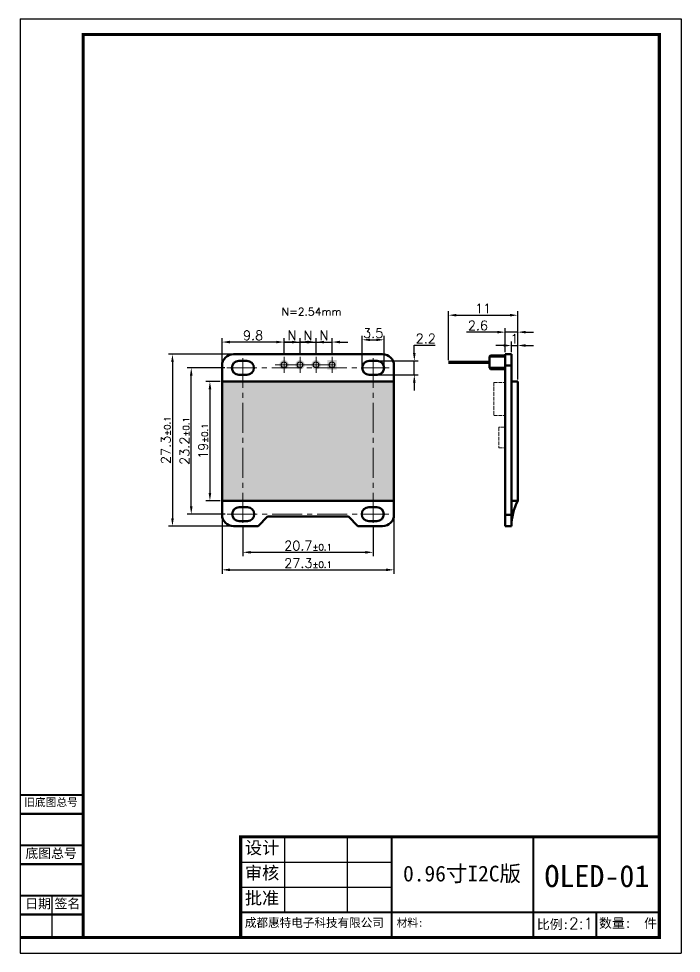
# Model space of a CAD drawing. Header units: millimetres. Extents: x 2651 to 3178, y -162 to 1004.
# Drawn here: x 2651.2 to 2861.7, y 272.4 to 569.4 of the extents above; entities that cross this region are included whole.
import ezdxf

# ---------------------------------------------------------------- set-up
doc = ezdxf.new("R2010")
doc.units = ezdxf.units.MM
doc.linetypes.add('ACAD_ISO02W100', pattern=[15, 12, -3])
doc.linetypes.add('CENTER2', pattern=[28.575, 19.05, -3.175, 3.175, -3.175])
doc.layers.get('0').update_dxf_attribs({"lineweight": 30})
doc.layers.get('Defpoints').update_dxf_attribs({"lineweight": 15})
for name, color, linetype, lineweight in [('填充', 8, 'Continuous', 15), ('标注', 2, 'Continuous', 15), ('点划线', 1, 'CENTER2', 20), ('粗线', 7, 'Continuous', 50), ('虚线', 5, 'ACAD_ISO02W100', 15)]:
    doc.layers.add(name, color=color, linetype=linetype, lineweight=lineweight)
doc.styles.get("Standard").update_dxf_attribs({"font": 'txt', "bigfont": 'gbcbig.shx'})
doc.dimstyles.new('ISO-25', dxfattribs={"dimtxt": 3, "dimasz": 2.5, "dimexe": 1.25, "dimexo": 0.625, "dimtad": 1, "dimtoh": 1, "dimdsep": 46, "dimtxsty": 'Standard', "dimcen": 2.5, "dimadec": 0, "dimazin": 0, "dimtfac": 1, "dimtmove": 0, "dimatfit": 3, "dimfxl": 1, "dimarcsym": 0})

# ---------------------------------------------------------------- blocks, each defined once
blk = doc.blocks.new('*D30')
at = {"layer": 'Defpoints', "color": 0, "transparency": 16777216}
for p in [(2719.38, 462.79), (2700.02, 408.18), (2719.38, 408.18)]:
    blk.add_point(p, dxfattribs=at)
at = {"layer": '标注', "color": 0, "lineweight": -2, "transparency": 16777216}
for p, q in [((2718.76, 462.79), (2698.77, 462.79)), ((2700.02, 460.29), (2700.02, 410.68)), ((2718.76, 408.18), (2698.77, 408.18))]:
    blk.add_line(p, q, dxfattribs=at)
at = {"layer": '标注', "color": 0, "transparency": 16777216}
for points in [[(2699.6, 460.29), (2700.44, 460.29), (2700.02, 462.79)], [(2699.6, 410.68), (2700.44, 410.68), (2700.02, 408.18)]]:
    blk.add_solid(points, dxfattribs=at)
at = {"layer": '标注', "color": 0, "transparency": 16777216, "insert": (2697.9, 435.49), "char_height": 3, "attachment_point": 5, "rotation": 90}
blk.add_mtext('27.3{\\H0.66667x;%%P0.1}', dxfattribs=at)
blk = doc.blocks.new('*D31')
at = {"layer": 'Defpoints', "color": 0, "transparency": 16777216}
for p in [(2705.99, 458.48), (2717.34, 458.48), (2717.4, 411.99)]:
    blk.add_point(p, dxfattribs=at)
at = {"layer": '标注', "color": 0, "lineweight": -2, "transparency": 16777216}
for p, q in [((2716.71, 458.48), (2704.74, 458.48)), ((2705.99, 414.49), (2705.99, 455.98)), ((2716.77, 411.99), (2704.74, 411.99))]:
    blk.add_line(p, q, dxfattribs=at)
at = {"layer": '标注', "color": 0, "transparency": 16777216}
for points in [[(2705.58, 455.98), (2706.41, 455.98), (2705.99, 458.48)], [(2705.58, 414.49), (2706.41, 414.49), (2705.99, 411.99)]]:
    blk.add_solid(points, dxfattribs=at)
at = {"layer": '标注', "color": 0, "transparency": 16777216, "insert": (2703.87, 435.23), "char_height": 3, "attachment_point": 5, "rotation": 90}
blk.add_mtext('23.2{\\H0.66667x;%%P0.1}', dxfattribs=at)
blk = doc.blocks.new('*D32')
at = {"layer": 'Defpoints', "color": 0, "transparency": 16777216}
for p in [(2715.78, 411.78), (2770.39, 411.78), (2770.39, 394.29)]:
    blk.add_point(p, dxfattribs=at)
at = {"layer": '标注', "color": 0, "lineweight": -2, "transparency": 16777216}
for p, q in [((2715.78, 411.16), (2715.78, 393.04)), ((2770.39, 411.16), (2770.39, 393.04)), ((2718.28, 394.29), (2767.89, 394.29))]:
    blk.add_line(p, q, dxfattribs=at)
at = {"layer": '标注', "color": 0, "transparency": 16777216}
for points in [[(2718.28, 394.71), (2718.28, 393.87), (2715.78, 394.29)], [(2767.89, 394.71), (2767.89, 393.87), (2770.39, 394.29)]]:
    blk.add_solid(points, dxfattribs=at)
at = {"layer": '标注', "color": 0, "transparency": 16777216, "insert": (2743.09, 396.42), "char_height": 3, "attachment_point": 5}
blk.add_mtext('27.3{\\H0.66667x;%%P0.1}', dxfattribs=at)
blk = doc.blocks.new('*D33')
at = {"layer": 'Defpoints', "color": 0, "transparency": 16777216}
for p in [(2722.39, 408.61), (2763.79, 408.61), (2763.79, 399.86)]:
    blk.add_point(p, dxfattribs=at)
at = {"layer": '标注', "color": 0, "lineweight": -2, "transparency": 16777216}
for p, q in [((2722.39, 407.98), (2722.39, 398.61)), ((2763.79, 407.98), (2763.79, 398.61)), ((2724.89, 399.86), (2761.29, 399.86))]:
    blk.add_line(p, q, dxfattribs=at)
at = {"layer": '标注', "color": 0, "transparency": 16777216}
for points in [[(2724.89, 400.28), (2724.89, 399.44), (2722.39, 399.86)], [(2761.29, 400.28), (2761.29, 399.44), (2763.79, 399.86)]]:
    blk.add_solid(points, dxfattribs=at)
at = {"layer": '标注', "color": 0, "transparency": 16777216, "insert": (2743.09, 401.98), "char_height": 3, "attachment_point": 5}
blk.add_mtext('20.7{\\H0.66667x;%%P0.1}', dxfattribs=at)
blk = doc.blocks.new('*D34')
at = {"layer": 'Defpoints', "color": 0, "transparency": 16777216}
for p in [(2715.78, 454.19), (2711.92, 416.19), (2715.78, 416.19)]:
    blk.add_point(p, dxfattribs=at)
at = {"layer": '标注', "color": 0, "lineweight": -2, "transparency": 16777216}
for p, q in [((2715.16, 454.19), (2710.67, 454.19)), ((2711.92, 451.69), (2711.92, 418.69)), ((2715.16, 416.19), (2710.67, 416.19))]:
    blk.add_line(p, q, dxfattribs=at)
at = {"layer": '标注', "color": 0, "transparency": 16777216}
for points in [[(2711.51, 451.69), (2712.34, 451.69), (2711.92, 454.19)], [(2711.51, 418.69), (2712.34, 418.69), (2711.92, 416.19)]]:
    blk.add_solid(points, dxfattribs=at)
at = {"layer": '标注', "color": 0, "transparency": 16777216, "insert": (2709.8, 435.19), "char_height": 3, "attachment_point": 5, "rotation": 90}
blk.add_mtext('19{\\H0.66667x;±0.1}', dxfattribs=at)
blk = doc.blocks.new('*D35')
at = {"layer": 'Defpoints', "color": 0, "transparency": 16777216}
for p in [(2809.7, 475.21), (2787.7, 460.25), (2809.7, 454.19)]:
    blk.add_point(p, dxfattribs=at)
at = {"layer": '标注', "color": 0, "lineweight": -2, "transparency": 16777216}
for p, q in [((2787.7, 460.88), (2787.7, 476.46)), ((2790.2, 475.21), (2807.2, 475.21)), ((2809.7, 454.82), (2809.7, 476.46))]:
    blk.add_line(p, q, dxfattribs=at)
at = {"layer": '标注', "color": 0, "transparency": 16777216}
for points in [[(2790.2, 475.63), (2790.2, 474.8), (2787.7, 475.21)], [(2807.2, 475.63), (2807.2, 474.8), (2809.7, 475.21)]]:
    blk.add_solid(points, dxfattribs=at)
at = {"layer": '标注', "color": 0, "transparency": 16777216, "insert": (2798.7, 477.34), "char_height": 3, "attachment_point": 5}
blk.add_mtext('11', dxfattribs=at)
blk = doc.blocks.new('*D36')
at = {"layer": 'Defpoints', "color": 0, "transparency": 16777216}
for p in [(2809.7, 469.83), (2805.7, 462.79), (2809.7, 454.19)]:
    blk.add_point(p, dxfattribs=at)
at = {"layer": '标注', "color": 0, "lineweight": -2, "transparency": 16777216}
for p, q in [((2803.2, 469.83), (2793.45, 469.83)), ((2805.7, 463.42), (2805.7, 471.08)), ((2809.7, 469.83), (2805.7, 469.83)), ((2809.7, 454.82), (2809.7, 471.08)), ((2812.2, 469.83), (2814.7, 469.83))]:
    blk.add_line(p, q, dxfattribs=at)
at = {"layer": '标注', "color": 0, "transparency": 16777216}
for points in [[(2803.2, 470.24), (2803.2, 469.41), (2805.7, 469.83)], [(2812.2, 470.24), (2812.2, 469.41), (2809.7, 469.83)]]:
    blk.add_solid(points, dxfattribs=at)
at = {"layer": '标注', "color": 0, "transparency": 16777216, "insert": (2797.07, 471.95), "char_height": 3, "attachment_point": 5}
blk.add_mtext('2.6', dxfattribs=at)
blk = doc.blocks.new('*D37')
at = {"layer": 'Defpoints', "color": 0, "transparency": 16777216}
for p in [(2809.7, 465.58), (2807.7, 462.79), (2809.7, 454.19)]:
    blk.add_point(p, dxfattribs=at)
at = {"layer": '标注', "color": 0, "lineweight": -2, "transparency": 16777216}
for p, q in [((2807.7, 463.42), (2807.7, 466.83)), ((2809.7, 454.82), (2809.7, 466.83)), ((2805.2, 465.58), (2802.7, 465.58)), ((2807.7, 465.58), (2809.7, 465.58)), ((2812.2, 465.58), (2814.7, 465.58))]:
    blk.add_line(p, q, dxfattribs=at)
at = {"layer": '标注', "color": 0, "transparency": 16777216}
for points in [[(2805.2, 466), (2805.2, 465.16), (2807.7, 465.58)], [(2812.2, 466), (2812.2, 465.16), (2809.7, 465.58)]]:
    blk.add_solid(points, dxfattribs=at)
at = {"layer": '标注', "color": 0, "transparency": 16777216, "insert": (2808.7, 467.7), "char_height": 3, "attachment_point": 5}
blk.add_mtext('1', dxfattribs=at)
blk = doc.blocks.new('*D45')
at = {"layer": 'Defpoints', "color": 0, "transparency": 16777216}
for p in [(2715.78, 466.68), (2735.47, 462.01), (2715.78, 459.19)]:
    blk.add_point(p, dxfattribs=at)
at = {"layer": '标注', "color": 0, "lineweight": -2, "transparency": 16777216}
for p, q in [((2715.78, 459.82), (2715.78, 467.93)), ((2732.97, 466.68), (2718.28, 466.68)), ((2735.47, 462.63), (2735.47, 467.93))]:
    blk.add_line(p, q, dxfattribs=at)
at = {"layer": '标注', "color": 0, "transparency": 16777216}
for points in [[(2718.28, 467.09), (2718.28, 466.26), (2715.78, 466.68)], [(2732.97, 467.09), (2732.97, 466.26), (2735.47, 466.68)]]:
    blk.add_solid(points, dxfattribs=at)
at = {"layer": '标注', "color": 0, "transparency": 16777216, "insert": (2725.63, 468.8), "char_height": 3, "attachment_point": 5}
blk.add_mtext('9.8', dxfattribs=at)
blk = doc.blocks.new('*D49')
at = {"layer": 'Defpoints', "color": 0, "transparency": 16777216}
for p in [(2740.55, 466.68), (2735.47, 462.01), (2740.55, 462.01)]:
    blk.add_point(p, dxfattribs=at)
at = {"layer": '标注', "color": 0, "lineweight": -2, "transparency": 16777216}
for p, q in [((2732.97, 466.68), (2730.47, 466.68)), ((2735.47, 462.63), (2735.47, 467.93)), ((2735.47, 466.68), (2740.55, 466.68)), ((2740.55, 462.63), (2740.55, 467.93)), ((2743.05, 466.68), (2745.55, 466.68))]:
    blk.add_line(p, q, dxfattribs=at)
at = {"layer": '标注', "color": 0, "transparency": 16777216}
for points in [[(2732.97, 467.09), (2732.97, 466.26), (2735.47, 466.68)], [(2743.05, 467.09), (2743.05, 466.26), (2740.55, 466.68)]]:
    blk.add_solid(points, dxfattribs=at)
at = {"layer": '标注', "color": 0, "transparency": 16777216, "insert": (2738.01, 468.8), "char_height": 3, "attachment_point": 5}
blk.add_mtext('N', dxfattribs=at)
blk = doc.blocks.new('*D50')
at = {"layer": 'Defpoints', "color": 0, "transparency": 16777216}
for p in [(2745.63, 466.66), (2740.55, 462.01), (2745.63, 462.01)]:
    blk.add_point(p, dxfattribs=at)
at = {"layer": '标注', "color": 0, "lineweight": -2, "transparency": 16777216}
for p, q in [((2738.05, 466.66), (2735.55, 466.66)), ((2740.55, 462.63), (2740.55, 467.91)), ((2740.55, 466.66), (2745.63, 466.66)), ((2745.63, 462.63), (2745.63, 467.91)), ((2748.13, 466.66), (2750.63, 466.66))]:
    blk.add_line(p, q, dxfattribs=at)
at = {"layer": '标注', "color": 0, "transparency": 16777216}
for points in [[(2738.05, 467.08), (2738.05, 466.25), (2740.55, 466.66)], [(2748.13, 467.08), (2748.13, 466.25), (2745.63, 466.66)]]:
    blk.add_solid(points, dxfattribs=at)
at = {"layer": '标注', "color": 0, "transparency": 16777216, "insert": (2743.09, 468.79), "char_height": 3, "attachment_point": 5}
blk.add_mtext('N', dxfattribs=at)
blk = doc.blocks.new('*D51')
at = {"layer": 'Defpoints', "color": 0, "transparency": 16777216}
for p in [(2750.71, 466.68), (2745.63, 462.01), (2750.71, 462.01)]:
    blk.add_point(p, dxfattribs=at)
at = {"layer": '标注', "color": 0, "lineweight": -2, "transparency": 16777216}
for p, q in [((2743.13, 466.68), (2740.63, 466.68)), ((2745.63, 462.63), (2745.63, 467.93)), ((2745.63, 466.68), (2750.71, 466.68)), ((2750.71, 462.63), (2750.71, 467.93)), ((2753.21, 466.68), (2755.71, 466.68))]:
    blk.add_line(p, q, dxfattribs=at)
at = {"layer": '标注', "color": 0, "transparency": 16777216}
for points in [[(2743.13, 467.09), (2743.13, 466.26), (2745.63, 466.68)], [(2753.21, 467.09), (2753.21, 466.26), (2750.71, 466.68)]]:
    blk.add_solid(points, dxfattribs=at)
at = {"layer": '标注', "color": 0, "transparency": 16777216, "insert": (2748.17, 468.8), "char_height": 3, "attachment_point": 5}
blk.add_mtext('N', dxfattribs=at)
blk = doc.blocks.new('*D229')
at = {"layer": 'Defpoints', "color": 0, "transparency": 16777216}
for p in [(2765.09, 460.68), (2776.86, 460.68), (2765.09, 456.28)]:
    blk.add_point(p, dxfattribs=at)
at = {"layer": '标注', "color": 0, "lineweight": -2, "transparency": 16777216}
for p, q in [((2776.86, 463.18), (2776.86, 465.68)), ((2776.86, 465.68), (2783.48, 465.68)), ((2765.72, 460.68), (2778.11, 460.68)), ((2776.86, 456.28), (2776.86, 460.68)), ((2765.72, 456.28), (2778.11, 456.28)), ((2776.86, 453.78), (2776.86, 451.28))]:
    blk.add_line(p, q, dxfattribs=at)
at = {"layer": '标注', "color": 0, "transparency": 16777216}
for points in [[(2776.44, 463.18), (2777.27, 463.18), (2776.86, 460.68)], [(2776.44, 453.78), (2777.27, 453.78), (2776.86, 456.28)]]:
    blk.add_solid(points, dxfattribs=at)
at = {"layer": '标注', "color": 0, "transparency": 16777216, "insert": (2780.48, 470.3), "char_height": 3, "attachment_point": 5}
blk.add_mtext('\\P2.2', dxfattribs=at)
blk = doc.blocks.new('*D230')
at = {"layer": 'Defpoints', "color": 0, "transparency": 16777216}
for p in [(2767.29, 467.39), (2760.29, 458.48), (2767.29, 458.48)]:
    blk.add_point(p, dxfattribs=at)
at = {"layer": '标注', "color": 0, "lineweight": -2, "transparency": 16777216}
for p, q in [((2760.29, 459.1), (2760.29, 468.64)), ((2762.79, 467.39), (2764.79, 467.39)), ((2767.29, 459.1), (2767.29, 468.64))]:
    blk.add_line(p, q, dxfattribs=at)
at = {"layer": '标注', "color": 0, "transparency": 16777216}
for points in [[(2762.79, 467.81), (2762.79, 466.98), (2760.29, 467.39)], [(2764.79, 467.81), (2764.79, 466.98), (2767.29, 467.39)]]:
    blk.add_solid(points, dxfattribs=at)
at = {"layer": '标注', "color": 0, "transparency": 16777216, "insert": (2763.79, 469.52), "char_height": 3, "attachment_point": 5}
blk.add_mtext('3.5', dxfattribs=at)

msp = doc.modelspace()

# ---------------------------------------------------------------- hatches: boundary and pattern name
at = {"layer": '填充'}
h = msp.add_hatch(color=256, dxfattribs=at)
h.dxf.hatch_style = 1
h.paths.add_polyline_path([(2735.469, 460.953), (2735.469, 460.353, -0.4142136), (2736.369, 459.453), (2736.969, 459.453, 0.4142136)])
h.paths.add_polyline_path([(2736.969, 459.453), (2736.369, 459.453, -0.4142136), (2735.469, 458.553), (2735.469, 457.953, 0.4142136)])
h.paths.add_polyline_path([(2734.569, 459.453), (2733.969, 459.453, 0.4142136), (2735.469, 457.953), (2735.469, 458.553, -0.4142136)])
h.paths.add_polyline_path([(2735.469, 460.353), (2735.469, 460.953, 0.4142136), (2733.969, 459.453), (2734.569, 459.453, -0.4142136)])
h.paths.add_polyline_path([(2740.549, 460.353), (2740.549, 460.953, 0.4142136), (2739.049, 459.453), (2739.649, 459.453, -0.4142136)])
h.paths.add_polyline_path([(2740.549, 460.953), (2740.549, 460.353, -0.4142136), (2741.449, 459.453), (2742.049, 459.453, 0.4142136)])
h.paths.add_polyline_path([(2742.049, 459.453), (2741.449, 459.453, -0.4142136), (2740.549, 458.553), (2740.549, 457.953, 0.4142136)])
h.paths.add_polyline_path([(2739.649, 459.453), (2739.049, 459.453, 0.4142136), (2740.549, 457.953), (2740.549, 458.553, -0.4142136)])
h.paths.add_polyline_path([(2745.629, 458.553, -0.4142136), (2744.729, 459.453), (2744.129, 459.453, 0.4142136), (2745.629, 457.953)])
h.paths.add_polyline_path([(2747.129, 459.453), (2746.529, 459.453, -0.4142136), (2745.629, 458.553), (2745.629, 457.953, 0.4142136)])
h.paths.add_polyline_path([(2745.629, 460.953), (2745.629, 460.353, -0.4142136), (2746.529, 459.453), (2747.129, 459.453, 0.4142136)])
h.paths.add_polyline_path([(2745.629, 460.953, 0.4142136), (2744.129, 459.453), (2744.729, 459.453, -0.4142136), (2745.629, 460.353)])
h.paths.add_polyline_path([(2750.709, 460.953), (2749.209, 460.953), (2749.209, 459.453), (2749.809, 459.453, -0.4142136), (2750.709, 460.353)])
h.paths.add_polyline_path([(2752.209, 460.953), (2750.709, 460.953), (2750.709, 460.353, -0.4142136), (2751.609, 459.453), (2752.209, 459.453)])
h.paths.add_polyline_path([(2752.209, 459.453), (2751.609, 459.453, -0.4142136), (2750.709, 458.553), (2750.709, 457.953), (2752.209, 457.953)])
h.paths.add_polyline_path([(2749.809, 459.453), (2749.209, 459.453), (2749.209, 457.953), (2750.709, 457.953), (2750.709, 458.553, -0.4142136)])
h = msp.add_hatch(color=256, dxfattribs=at)
h.dxf.hatch_style = 1
h.paths.add_polyline_path([(2715.784, 454.193), (2715.784, 416.193), (2770.394, 416.193), (2770.394, 454.193)])

# ---------------------------------------------------------------- linework, layer by layer
for p, q in [((2651.673, 569.436), (2651.673, 272.436)), ((2651.673, 569.436), (2861.673, 569.436)), ((2861.673, 569.436), (2861.673, 272.436)), ((2735.673, 285.436), (2735.673, 309.436)), ((2755.673, 285.436), (2755.673, 309.436)), ((2651.673, 300.754), (2671.673, 300.754)), ((2721.673, 301.436), (2769.673, 301.436)), ((2721.673, 293.436), (2769.673, 293.436)), ((2661.673, 290.754), (2661.673, 277.436)), ((2651.673, 272.436), (2861.673, 272.436))]:
    msp.add_line(p, q)
at = {"color": 4, "const_width": 1}
for points in [[(2651.673, 277.436), (2854.673, 277.436), (2854.673, 564.436), (2671.673, 564.436), (2671.673, 277.436)], [(2721.673, 277.436), (2721.673, 309.436), (2854.673, 309.436)]]:
    msp.add_lwpolyline(points, dxfattribs=at)
at = {"const_width": 0.7}
for points in [[(2651.673, 322.754), (2671.673, 322.754)], [(2671.673, 316.754), (2651.673, 316.754)], [(2769.673, 309.436), (2769.673, 277.436)], [(2814.673, 309.436), (2814.673, 277.436)], [(2651.673, 306.754), (2671.673, 306.754)], [(2651.673, 300.754), (2671.673, 300.754)], [(2651.673, 290.754), (2671.673, 290.754)], [(2721.673, 285.436), (2854.673, 285.436)], [(2834.673, 285.436), (2834.673, 277.436)], [(2651.673, 284.754), (2671.673, 284.754)]]:
    msp.add_lwpolyline(points, dxfattribs=at)
for centre in [(2735.469, 459.453), (2740.549, 459.453), (2745.629, 459.453), (2750.709, 459.453)]:
    msp.add_circle(centre, 0.9)
at = {"layer": '点划线', "ltscale": 0.5}
for p, q in [((2722.388, 461.607), (2722.388, 408.607)), ((2763.79, 461.607), (2763.79, 408.607)), ((2717.336, 458.475), (2768.842, 458.475)), ((2717.4, 411.993), (2768.779, 411.993))]:
    msp.add_line(p, q, dxfattribs=at)
at = {"layer": '点划线'}
for p, q in [((2735.469, 462.007), (2735.469, 456.899)), ((2740.549, 462.007), (2740.549, 456.899)), ((2745.629, 462.007), (2745.629, 456.899)), ((2750.709, 462.007), (2750.709, 456.899)), ((2732.634, 459.453), (2753.545, 459.453))]:
    msp.add_line(p, q, dxfattribs=at)
at = {"layer": '粗线'}
for p, q in [((2719.384, 462.793), (2766.794, 462.793)), ((2721.088, 460.675), (2723.688, 460.675)), ((2765.09, 460.675), (2762.49, 460.675)), ((2800.697, 462.053), (2801.097, 462.453)), ((2800.697, 462.053), (2800.697, 458.453)), ((2800.697, 462.053), (2805.697, 462.053)), ((2801.097, 462.453), (2805.697, 462.453)), ((2805.697, 462.793), (2805.697, 408.183)), ((2805.697, 462.793), (2807.697, 462.793)), ((2807.697, 462.793), (2807.697, 408.183)), ((2715.784, 459.193), (2715.784, 411.783)), ((2770.394, 459.193), (2770.394, 411.783)), ((2800.697, 458.453), (2801.097, 458.053)), ((2800.697, 458.453), (2805.697, 458.453)), ((2801.097, 458.053), (2805.697, 458.053)), ((2807.697, 459.193), (2805.697, 459.193)), ((2721.088, 456.275), (2723.688, 456.275)), ((2765.09, 456.275), (2762.49, 456.275)), ((2715.784, 454.193), (2770.394, 454.193)), ((2809.697, 454.193), (2807.697, 454.193)), ((2809.697, 454.193), (2809.697, 416.193)), ((2715.784, 416.193), (2770.394, 416.193)), ((2809.697, 416.193), (2807.697, 416.193)), ((2721.215, 414.193), (2723.815, 414.193)), ((2764.963, 414.193), (2762.363, 414.193)), ((2727.214, 408.183), (2730.262, 411.231)), ((2730.262, 411.231), (2755.916, 411.231)), ((2758.964, 408.183), (2755.916, 411.231)), ((2807.697, 411.783), (2805.697, 411.783)), ((2719.384, 408.183), (2727.214, 408.183)), ((2721.215, 409.793), (2723.815, 409.793)), ((2766.794, 408.183), (2758.964, 408.183)), ((2764.963, 409.793), (2762.363, 409.793)), ((2807.697, 408.183), (2805.697, 408.183))]:
    msp.add_line(p, q, dxfattribs=at)
at = {"layer": '粗线', "const_width": 1}
msp.add_lwpolyline([(2787.697, 460.253), (2800.697, 460.253)], dxfattribs=at)
at = {"layer": '粗线'}
for centre, radius, start, end in [((2719.384, 459.193), 3.6, 90, 180), ((2721.088, 458.475), 2.2, 90, 270), ((2723.688, 458.475), 2.2, 270, 90), ((2762.49, 458.475), 2.2, 90, 270), ((2765.09, 458.475), 2.2, 270, 90), ((2766.794, 459.193), 3.6, 0, 90), ((2825.739, 407.933), 18.044, 152.75605, 179.20512), ((2721.215, 411.993), 2.2, 90, 270), ((2723.815, 411.993), 2.2, 270, 90), ((2762.363, 411.993), 2.2, 90, 270), ((2764.963, 411.993), 2.2, 270, 90), ((2719.384, 411.783), 3.6, 180, 270), ((2766.794, 411.783), 3.6, 270, 0)]:
    msp.add_arc(centre, radius, start, end, dxfattribs=at)
at = {"layer": '虚线', "ltscale": 0.1}
for p, q in [((2802.097, 453.793), (2802.097, 443.293)), ((2802.097, 453.793), (2805.697, 453.793)), ((2802.097, 443.293), (2805.697, 443.293)), ((2805.697, 439.593), (2803.697, 439.593)), ((2803.697, 439.593), (2803.697, 433.093)), ((2803.697, 433.093), (2805.697, 433.093))]:
    msp.add_line(p, q, dxfattribs=at)

# ---------------------------------------------------------------- texts
at = {"attachment_point": 1}
for s, insert, char_height, width in [('{\\fSimSun|b0|i0|c134|p2;旧底图总号}', (2652.917, 321.673), 2.5, 17.58056), ('{\\fSimSun|b0|i0|c134|p2;底图总号}', (2653.293, 305.726), 3, 16.83), ('{\\fSimSun|b0|i0|c134|p54;设计}', (2723.028, 307.994), 4, 21.31385), ('{\\fSimSun|b0|i0|c134|p54;审核}', (2723.028, 299.994), 4, 21.31385), ('{\\fSimSun|b0|i0|c134|p54;0.96寸I2C版}', (2773.289, 300.272), 5, 38.88333), ('{\\fSimSun|b0|i0|c134|p54;批准}', (2723.028, 291.994), 4, 21.31385), ('{\\fSimSun|b0|i0|c134|p2;日期}', (2653.234, 289.718), 3, 8.29667), ('{\\fSimSun|b0|i0|c134|p54;  \\fKaiTi|b0|i0|c134|p49;签名}', (2658.461, 289.739), 3, 16.35963), ('{\\fSimSun|b0|i0|c134|p54;成都惠特电子科技有限公司}', (2723.017, 283.502), 2.7, 45.582), ('{\\fSimSun|b0|i0|c134|p54;材料:\\fSimSun|b0|i0|c134|p2; }', (2771.218, 283.395), 2.5, 41.67717), ('{\\fSimSun|b0|i0|c134|p2;比例:\\Ftxt,gbcbig|c134;\\H1.2x;2:1}', (2815.776, 283.726), 3, 18.31312), ('{\\fSimSun|b0|i0|c134|p2;数量:  件}', (2835.544, 283.521), 3, 19.04667)]:
    msp.add_mtext(s, dxfattribs=dict(at, insert=insert, char_height=char_height, width=width))
at = {"insert": (2818.201, 300.472), "char_height": 7, "attachment_point": 1}
msp.add_mtext_dynamic_manual_height_columns('{\\fSimHei|b0|i0|c134|p2;OLED-01}', width=33.26101, gutter_width=12.5, heights=[0], dxfattribs=at)
at = {"layer": '标注', "insert": (2734.703, 477.578), "char_height": 2.5, "attachment_point": 1}
msp.add_mtext_dynamic_manual_height_columns('N=2.54mm', width=17.525, gutter_width=12.5, heights=[0], dxfattribs=at)

# ---------------------------------------------------------------- dimensions: what is measured, and where the dimension line sits
at = {"layer": '标注'}
for base, p1, p2, text, picture, middle in [((2809.697, 475.213), (2787.697, 460.253), (2809.697, 454.193), '11', '*D35', (2798.697, 475.213)), ((2809.697, 469.827), (2805.697, 462.793), (2809.697, 454.193), '2.6', '*D36', (2797.072, 469.827)), ((2715.784, 466.678), (2735.469, 462.007), (2715.784, 459.193), '9.8', '*D45', (2725.627, 466.678)), ((2767.29, 467.392), (2760.29, 458.475), (2767.29, 458.475), '3.5', '*D230', (2763.79, 467.392)), ((2809.697, 465.58), (2807.697, 462.793), (2809.697, 454.193), '1', '*D37', (2808.697, 465.58)), ((2770.394, 394.29), (2715.784, 411.783), (2770.394, 411.783), '27.3{\\H0.66667x;%%P0.1}', '*D32', (2743.089, 394.29)), ((2763.79, 399.86), (2722.388, 408.607), (2763.79, 408.607), '20.7{\\H0.66667x;%%P0.1}', '*D33', (2743.089, 399.86))]:
    dim = msp.add_linear_dim(base=base, p1=p1, p2=p2, text=text, dimstyle='ISO-25', dxfattribs=at)
    dim.commit()
    dim.dimension.update_dxf_attribs({"geometry": picture, "text_midpoint": middle, "dimtype": 160})
dim = msp.add_aligned_dim(p1=(2765.09, 456.275), p2=(2765.09, 460.675), distance=-11.765, text='\\P2.2', dimstyle='ISO-25', dxfattribs=at)
dim.commit()
dim.dimension.update_dxf_attribs({"geometry": '*D229', "text_midpoint": (2780.48, 470.3)})
for base, p1, p2, picture, middle in [((2740.549, 466.678), (2735.469, 462.007), (2740.549, 462.007), '*D49', (2738.009, 468.803)), ((2745.629, 466.664), (2740.549, 462.007), (2745.629, 462.007), '*D50', (2743.089, 468.789)), ((2750.709, 466.678), (2745.629, 462.007), (2750.709, 462.007), '*D51', (2748.169, 468.803))]:
    dim = msp.add_linear_dim(base=base, p1=p1, p2=p2, text='N', dimstyle='ISO-25', dxfattribs=at)
    dim.commit()
    dim.dimension.update_dxf_attribs({"geometry": picture, "text_midpoint": middle})
for base, p1, p2, text, picture, middle in [((2700.02, 408.183), (2719.384, 462.793), (2719.384, 408.183), '27.3{\\H0.66667x;%%P0.1}', '*D30', (2700.02, 435.488)), ((2705.995, 458.475), (2717.4, 411.993), (2717.336, 458.475), '23.2{\\H0.66667x;%%P0.1}', '*D31', (2705.995, 435.234))]:
    dim = msp.add_linear_dim(base=base, p1=p1, p2=p2, angle=90, text=text, dimstyle='ISO-25', dxfattribs=at)
    dim.commit()
    dim.dimension.update_dxf_attribs({"geometry": picture, "text_midpoint": middle, "dimtype": 160})
dim = msp.add_linear_dim(base=(2711.924, 416.193), p1=(2715.784, 454.193), p2=(2715.784, 416.193), angle=90, text='19{\\H0.66667x;±0.1}', dimstyle='ISO-25', dxfattribs=at)
dim.commit()
dim.dimension.update_dxf_attribs({"geometry": '*D34', "text_midpoint": (2709.799, 435.193)})

doc.saveas('drawing.dxf')
